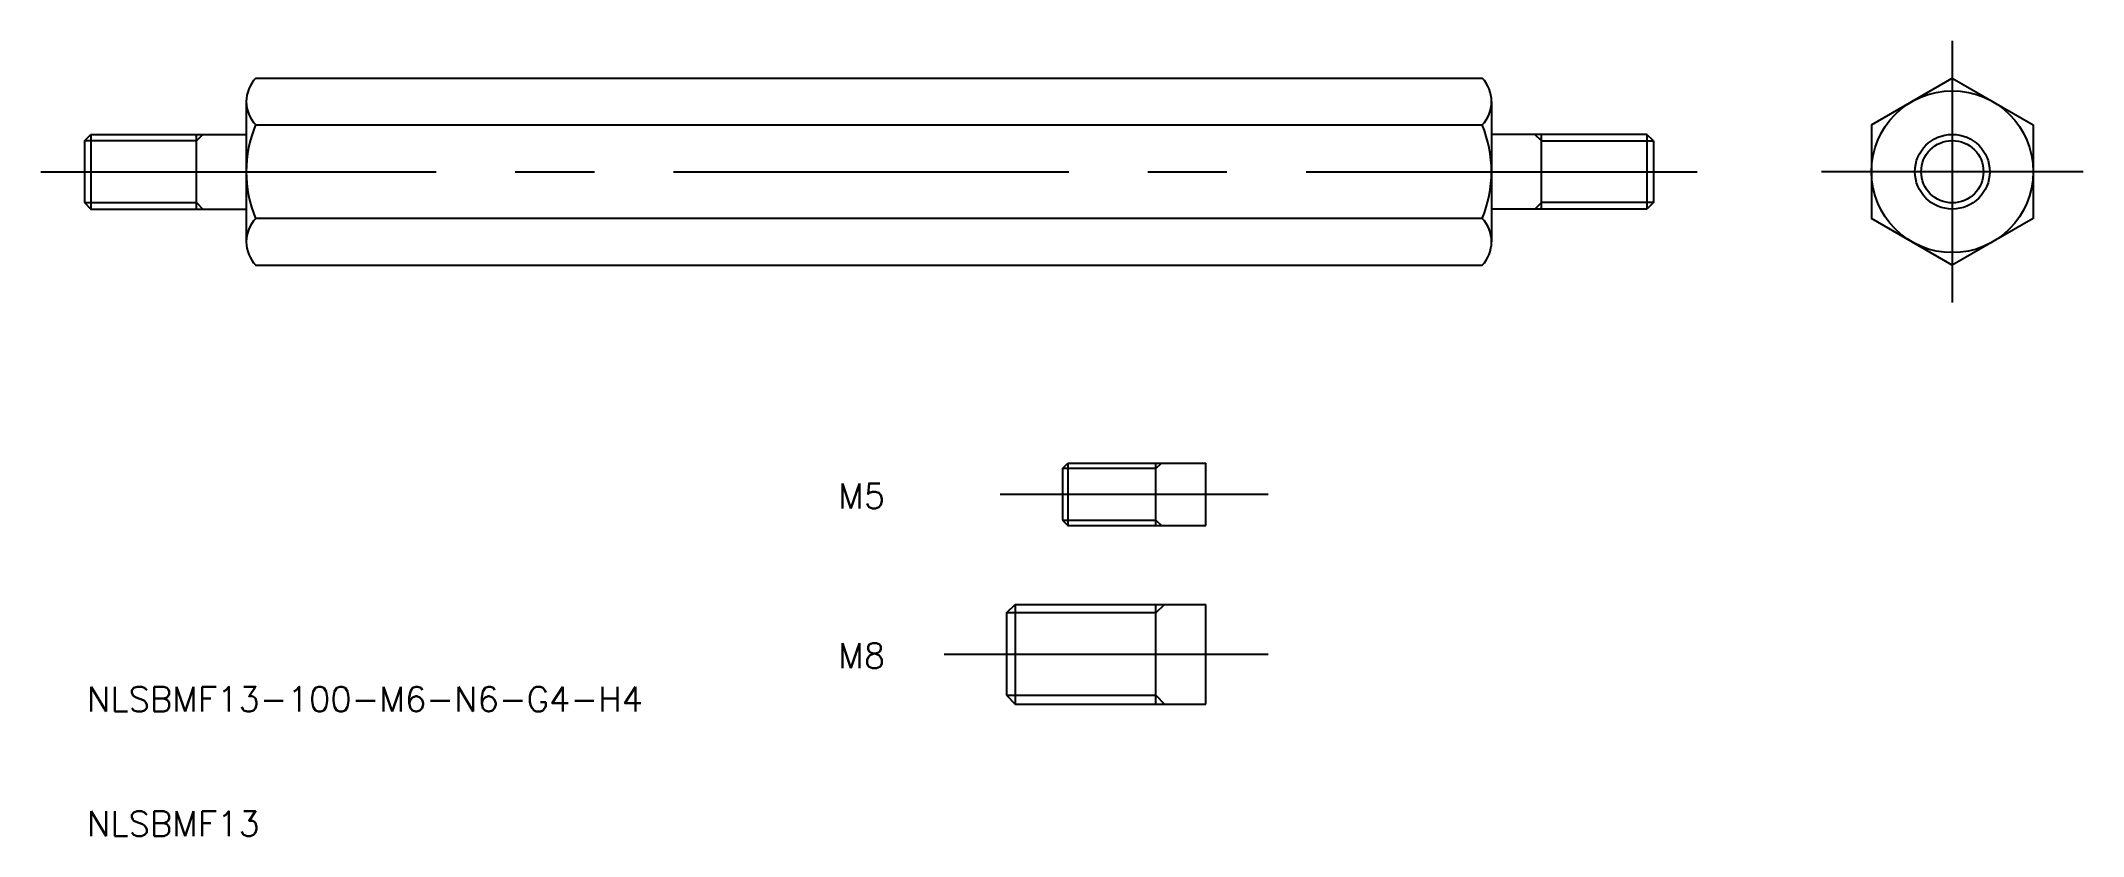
# Model space of a CAD drawing. Extents: x -36 to 128, y -3 to 61.
import ezdxf

# ---------------------------------------------------------------- set-up
doc = ezdxf.new("R2010")
doc.units = 0
doc.linetypes.add('CENTER', pattern=[50.8, 31.75, -6.35, 6.35, -6.35])
doc.layers.get('0').update_dxf_attribs({"linetype": 'CONTINUOUS'})
doc.layers.add('CENTER', color=1, linetype='CENTER')
doc.styles.get("Standard").update_dxf_attribs({"font": 'txt.shx', "bigfont": 'extfont.shx'})

msp = doc.modelspace()

# ---------------------------------------------------------------- linework, layer by layer
at = {"color": 7, "linetype": 'CONTINUOUS'}
for p, q in [((-19.25, 57.5), (79.25, 57.5)), ((110.5, 53.75), (117, 57.51)), ((117, 57.51), (123.5, 53.75)), ((-20, 55.63), (-20, 52.5)), ((80, 55.63), (80, 52.5)), ((-33, 52.48), (-32.48, 53)), ((-32.48, 53), (-20, 53)), ((-32.48, 53), (-32.48, 47)), ((-24, 47), (-24, 53)), ((-20, 52.5), (-20, 47.5)), ((-19.25, 53.75), (79.25, 53.75)), ((92.48, 53), (80, 53)), ((80, 52.5), (80, 47.5)), ((84, 47), (84, 53)), ((93, 52.48), (92.48, 53)), ((92.48, 53), (92.48, 47)), ((110.5, 53.75), (110.5, 46.25)), ((123.5, 53.75), (123.5, 46.25)), ((-33, 52.48), (-33, 47.52)), ((93, 52.48), (93, 47.52)), ((-33, 47.52), (-32.48, 47)), ((-32.48, 47), (-20, 47)), ((-20, 47.5), (-20, 44.37)), ((79.25, 46.25), (-19.25, 46.25)), ((80, 47.5), (80, 44.37)), ((92.48, 47), (80, 47)), ((93, 47.52), (92.48, 47)), ((117, 42.49), (110.5, 46.25)), ((123.5, 46.25), (117, 42.49)), ((-19.25, 42.5), (79.25, 42.5)), ((45.55, 26.17), (45.98, 26.6)), ((45.98, 26.6), (45.98, 21.6)), ((45.98, 26.6), (57.05, 26.6)), ((53.05, 21.6), (53.05, 26.6)), ((57.05, 21.6), (57.05, 26.6)), ((45.55, 26.17), (45.55, 22.03)), ((45.55, 22.03), (45.98, 21.6)), ((45.98, 21.6), (57.05, 21.6)), ((41.05, 14.57), (41.74, 15.26)), ((41.74, 15.26), (57.05, 15.26)), ((41.74, 15.26), (41.74, 7.26)), ((53.05, 7.26), (53.05, 15.26)), ((57.05, 7.26), (57.05, 15.26)), ((41.05, 14.57), (41.05, 7.96)), ((41.05, 7.96), (41.74, 7.26)), ((41.74, 7.26), (57.05, 7.26))]:
    msp.add_line(p, q, dxfattribs=at)
at = {"color": 3, "linetype": 'CONTINUOUS'}
for p, q in [((-24, 52.48), (-23.48, 53)), ((84, 52.48), (83.48, 53)), ((-24, 52.48), (-33, 52.48)), ((84, 52.48), (93, 52.48)), ((-33, 47.52), (-24, 47.52)), ((-24, 47.52), (-23.48, 47)), ((84, 47.52), (83.48, 47)), ((93, 47.52), (84, 47.52)), ((53.05, 26.17), (53.48, 26.6)), ((53.05, 26.17), (45.55, 26.17)), ((45.55, 22.03), (53.05, 22.03)), ((53.05, 22.03), (53.48, 21.6)), ((53.05, 14.57), (53.74, 15.26)), ((53.05, 14.57), (41.05, 14.57)), ((41.05, 7.96), (53.05, 7.96)), ((53.05, 7.96), (53.74, 7.26))]:
    msp.add_line(p, q, dxfattribs=at)
at = {"color": 7, "linetype": 'CONTINUOUS'}
for radius in [6.5, 3]:
    msp.add_circle((117, 50), radius, dxfattribs=at)
at = {"color": 3, "linetype": 'CONTINUOUS'}
msp.add_circle((117, 50), 2.5, dxfattribs=at)
at = {"color": 7, "linetype": 'CONTINUOUS'}
for centre, radius, start, end in [((-17.28, 55.63), 2.72, 136.3679, 180), ((77.28, 55.63), 2.72, 0, 43.6321), ((-17.28, 55.63), 2.72, 180, 223.6321), ((77.28, 55.63), 2.72, 316.3679, 0), ((-10.24, 50), 9.76, 157.3964, 202.6036), ((70.24, 50), 9.76, 337.3964, 22.6036), ((-17.28, 44.37), 2.72, 136.3679, 180), ((77.28, 44.37), 2.72, 0, 43.6321), ((-17.28, 44.37), 2.72, 180, 223.6321), ((77.28, 44.37), 2.72, 316.3679, 0)]:
    msp.add_arc(centre, radius, start, end, dxfattribs=at)
at = {"layer": 'CENTER', "color": 1, "linetype": 'CENTER'}
for p, q in [((117, 60.51), (117, 39.49)), ((-36.5, 50), (96.5, 50)), ((127.51, 50), (106.49, 50))]:
    msp.add_line(p, q, dxfattribs=at)
at = {"layer": 'CENTER'}
for p, q in [((40.55, 24.1), (62.05, 24.1)), ((36.05, 11.26), (62.05, 11.26))]:
    msp.add_line(p, q, dxfattribs=at)

# ---------------------------------------------------------------- texts
at = {"color": 7, "linetype": 'CONTINUOUS'}
for s, p in [('M5', (27.53, 22.97)), ('M8', (27.53, 10.14)), ('NLSBMF13-100-M6-N6-G4-H4', (-32.8, 6.65)), ('NLSBMF13', (-32.8, -3.35))]:
    msp.add_text(s, height=2, dxfattribs=at).set_placement(p)

doc.saveas('drawing.dxf')
